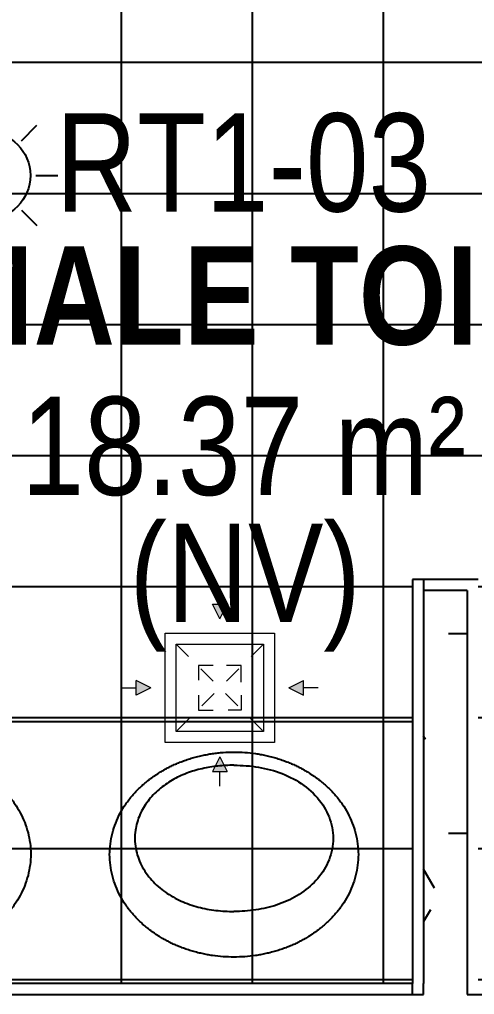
# Model space of a CAD drawing. Header units: millimetres. Extents: x -92759 to 184353, y -15225 to 86714.
# Drawn here: x -38608 to -37566, y 41541 to 43773 of the extents above; entities that cross this region are included whole.
import ezdxf

# ---------------------------------------------------------------- set-up
doc = ezdxf.new("R2010")
doc.units = ezdxf.units.MM
doc.linetypes.add('Aligning Line', pattern=[3.2004, 1.6002, -1.6002])
for name, color, linetype in [('0-1', 9, 'Continuous'), ('A-_DETA----_E-2', 9, 'Continuous'), ('A-_FLORPATT_H-1', 9, 'Continuous'), ('A-_ROOMNAME_A', 8, 'Continuous'), ('A-_WALL----_E', 8, 'Continuous'), ('A-_WALL----_H-1', 9, 'Continuous'), ('A-_WALLPRTN_E', 8, 'Continuous'), ('M-ACMV_FCU', 5, 'Continuous')]:
    doc.layers.add(name, color=color, linetype=linetype)
for name, color, linetype, true_color in [('A-_DETA----_E-6', 7, 'Continuous', 0x969696), ('A-_DETA----_ED-2', 1, 'Continuous', 0xff0000), ('E-_FIREALAM_E-1', 1, 'Continuous', 0xff0000)]:
    doc.layers.add(name, color=color, linetype=linetype, true_color=true_color)
doc.layers.add('M-ACMV_EAG', color=7, linetype='Continuous', lineweight=25, true_color=0x999900)
doc.styles.add('Arial Narrow_2', font='ARIALN.TTF', dxfattribs={"height": 225})
doc.styles.add('Arial Narrow_B_1', font='ARIALNB.TTF', dxfattribs={"height": 300})

# ---------------------------------------------------------------- blocks, each defined once
blk = doc.blocks.new('IDA - Strobe Light - IDA - Strobe Light-8826107-BLK8_RHH_1ST STOREY PLAN')
at = {"layer": 'A-_DETA----_ED-2'}
for p, q in [((0, 312.5), (0, 362.5)), ((-79.5, 279.5), (-114.9, 314.9)), ((79.5, 279.5), (114.9, 314.9)), ((-112.5, 200), (-162.5, 200)), ((112.5, 200), (162.5, 200)), ((-79.5, 120.5), (-114.9, 85.1)), ((79.5, 120.5), (114.9, 85.1)), ((0, 87.5), (0, 37.5))]:
    blk.add_line(p, q, dxfattribs=at)
blk.add_circle((0, 200), 100, dxfattribs=at)
blk = doc.blocks.new('A$Cb2bf8f38')
at = {"layer": 'A-_FLORPATT_H-1'}
h = blk.add_hatch(dxfattribs=at)
h.set_pattern_fill('FP_6', color=256, style=0, pattern_type=2)
h.set_pattern_definition([(0, (4525, 13375), (0, 300), []), (90, (4525, 13375), (-300, 2e-14), [])])
h.paths.add_polyline_path([(2425, 9025), (5225, 9025), (5225, 9950), (5375, 9950), (5375, 9025), (7175, 9025), (7174, 12075), (6975, 12075), (6975, 12725), (7175, 12725), (7175, 13075), (4325, 13075), (4325, 11275), (4175, 11275), (4175, 13075), (3002, 13075), (3002, 12039), (2957, 12039), (2957, 13075), (2425, 13075), (2426, 12725), (2925, 12725), (2925, 12075), (2425, 12075), (2425, 9042.7)])
at = {"layer": 'A-_WALL----_H-1'}
h = blk.add_hatch(dxfattribs=at)
h.set_pattern_fill('FP_1', color=256, style=0, pattern_type=2)
h.set_pattern_definition([(0, (-11870.95, 40538.29), (609.6, 152.4), [50.292, -406.908, 50.292, -406.908, -2438.4]), (0, (-11870.95, 40538.29), (609.6, 152.4), [-914.4, 50.292, -864.108, 50.292, -406.908, -1066.8]), (0, (-11870.95, 40538.29), (609.6, 152.4), [-2286, 50.292, -254.508, 50.292, -711.708]), (120, (-11642.35, 40614.49), (-436.7823, 451.7291), [50.292, -406.908, 50.292, -406.908, -2438.4]), (120, (-11642.35, 40614.49), (-436.7823, 451.7291), [-914.4, 50.292, -864.108, 50.292, -406.908, -1066.8]), (120, (-11642.35, 40614.49), (-436.7823, 451.7291), [-2286, 50.292, -254.508, 50.292, -711.708]), (240, (-11566.15, 40919.29), (-172.8177, -604.1291), [50.292, -406.908, 50.292, -406.908, -2438.4]), (240, (-11566.15, 40919.29), (-172.8177, -604.1291), [-914.4, 50.292, -864.108, 50.292, -406.908, -1066.8]), (240, (-11566.15, 40919.29), (-172.8177, -604.1291), [-2286, 50.292, -254.508, 50.292, -711.708])])
h.paths.add_polyline_path([(5350, 9000), (5350, 9925), (5250, 9925), (5250, 9000)])
at = {"layer": 'A-_DETA----_E-2'}
for p, q in [((2901, 9625), (5225, 9625)), ((2901, 9625), (5225, 9625)), ((2901, 9625), (5225, 9625)), ((5225, 9625), (5225, 9025)), ((5225, 9625), (5225, 9025)), ((5225, 9625), (5225, 9025)), ((5225, 9025), (2901, 9025)), ((5225, 9025), (2901, 9025)), ((5225, 9025), (2901, 9025))]:
    blk.add_line(p, q, dxfattribs=at)
for points, knots in [([(3781.4, 9321.6), (3781.4, 9329.8), (3782.4, 9346.2), (3787.1, 9370.6), (3794.7, 9394), (3805.1, 9416.4), (3818, 9437.5), (3830.5, 9453.8), (3841.5, 9466), (3850.1, 9474.7), (3859.2, 9483), (3867.1, 9489.6), (3873.6, 9494.6), (3878.7, 9498.3), (3882.9, 9501.3), (3886.2, 9503.6), (3888.7, 9505.2), (3891.1, 9506.8), (3894, 9508.6), (3897.4, 9510.7), (3901.2, 9513), (3904.9, 9515.1), (3908.1, 9516.9), (3911.7, 9518.8), (3917, 9521.6), (3924.4, 9525.3), (3932.6, 9529), (3939.4, 9531.8), (3944.7, 9533.9), (3950.1, 9536), (3957.8, 9538.7), (3967.9, 9542), (3980.5, 9545.5), (3992.9, 9548.5), (4005, 9550.9), (4017.1, 9552.9), (4029.2, 9554.4), (4045.5, 9555.9), (4066, 9556.6), (4090.6, 9555.7), (4110.9, 9553.5), (4127.1, 9550.9), (4137.1, 9548.9), (4145.3, 9547), (4153.7, 9545), (4164.1, 9542), (4174.3, 9538.7), (4182, 9536), (4187.4, 9533.9), (4192.6, 9531.8), (4199.5, 9529), (4207.6, 9525.3), (4215, 9521.6), (4220.3, 9518.9), (4224, 9516.9), (4227.2, 9515.1), (4230.8, 9513), (4234.7, 9510.7), (4238.1, 9508.6), (4241, 9506.8), (4243.3, 9505.2), (4245.8, 9503.6), (4249.2, 9501.3), (4253.4, 9498.3), (4258.4, 9494.6), (4264.9, 9489.6), (4272.8, 9483), (4281.9, 9474.7), (4290.6, 9466), (4301.6, 9453.8), (4314.1, 9437.5), (4326.9, 9416.5), (4337.3, 9394), (4345, 9370.6), (4349.6, 9346.3), (4350.7, 9329.8), (4350.7, 9321.6)], [-1, -1, -1, -1, -0.962963, -0.925926, -0.888889, -0.851852, -0.814815, -0.777778, -0.759259, -0.740741, -0.722222, -0.703704, -0.694444, -0.685185, -0.675926, -0.671296, -0.666667, -0.662037, -0.657407, -0.648148, -0.638889, -0.634259, -0.62963, -0.625, -0.62037, -0.611111, -0.601852, -0.597222, -0.592593, -0.587963, -0.583333, -0.574074, -0.564815, -0.555556, -0.546296, -0.537037, -0.527778, -0.518519, -0.5, -0.481481, -0.462963, -0.453704, -0.444444, -0.439815, -0.435185, -0.425926, -0.416667, -0.412037, -0.407407, -0.402778, -0.398148, -0.388889, -0.37963, -0.375, -0.37037, -0.365741, -0.361111, -0.351852, -0.342593, -0.337963, -0.333333, -0.328704, -0.324074, -0.314815, -0.305556, -0.296296, -0.277778, -0.259259, -0.240741, -0.222222, -0.185185, -0.148148, -0.111111, -0.074074, -0.037037, 0, 0, 0, 0]), ([(3781.4, 9321.6), (3781.4, 9329.8), (3782.4, 9346.2), (3787.1, 9370.6), (3794.7, 9394), (3805.1, 9416.4), (3818, 9437.5), (3830.5, 9453.8), (3841.5, 9466), (3850.1, 9474.7), (3859.2, 9483), (3867.1, 9489.6), (3873.6, 9494.6), (3878.7, 9498.3), (3882.9, 9501.3), (3886.2, 9503.6), (3888.7, 9505.2), (3891.1, 9506.8), (3894, 9508.6), (3897.4, 9510.7), (3901.2, 9513), (3904.9, 9515.1), (3908.1, 9516.9), (3911.7, 9518.8), (3917, 9521.6), (3924.4, 9525.3), (3932.6, 9529), (3939.4, 9531.8), (3944.7, 9533.9), (3950.1, 9536), (3957.8, 9538.7), (3967.9, 9542), (3980.5, 9545.5), (3992.9, 9548.5), (4005, 9550.9), (4017.1, 9552.9), (4029.2, 9554.4), (4045.5, 9555.9), (4066, 9556.6), (4090.6, 9555.7), (4110.9, 9553.5), (4127.1, 9550.9), (4137.1, 9548.9), (4145.3, 9547), (4153.7, 9545), (4164.1, 9542), (4174.3, 9538.7), (4182, 9536), (4187.4, 9533.9), (4192.6, 9531.8), (4199.5, 9529), (4207.6, 9525.3), (4215, 9521.6), (4220.3, 9518.9), (4224, 9516.9), (4227.2, 9515.1), (4230.8, 9513), (4234.7, 9510.7), (4238.1, 9508.6), (4241, 9506.8), (4243.3, 9505.2), (4245.8, 9503.6), (4249.2, 9501.3), (4253.4, 9498.3), (4258.4, 9494.6), (4264.9, 9489.6), (4272.8, 9483), (4281.9, 9474.7), (4290.6, 9466), (4301.6, 9453.8), (4314.1, 9437.5), (4326.9, 9416.5), (4337.3, 9394), (4345, 9370.6), (4349.6, 9346.3), (4350.7, 9329.8), (4350.7, 9321.6)], [-1, -1, -1, -1, -0.962963, -0.925926, -0.888889, -0.851852, -0.814815, -0.777778, -0.759259, -0.740741, -0.722222, -0.703704, -0.694444, -0.685185, -0.675926, -0.671296, -0.666667, -0.662037, -0.657407, -0.648148, -0.638889, -0.634259, -0.62963, -0.625, -0.62037, -0.611111, -0.601852, -0.597222, -0.592593, -0.587963, -0.583333, -0.574074, -0.564815, -0.555556, -0.546296, -0.537037, -0.527778, -0.518519, -0.5, -0.481481, -0.462963, -0.453704, -0.444444, -0.439815, -0.435185, -0.425926, -0.416667, -0.412037, -0.407407, -0.402778, -0.398148, -0.388889, -0.37963, -0.375, -0.37037, -0.365741, -0.361111, -0.351852, -0.342593, -0.337963, -0.333333, -0.328704, -0.324074, -0.314815, -0.305556, -0.296296, -0.277778, -0.259259, -0.240741, -0.222222, -0.185185, -0.148148, -0.111111, -0.074074, -0.037037, 0, 0, 0, 0]), ([(3781.4, 9321.6), (3781.4, 9329.8), (3782.4, 9346.2), (3787.1, 9370.6), (3794.7, 9394), (3805.1, 9416.4), (3818, 9437.5), (3830.5, 9453.8), (3841.5, 9466), (3850.1, 9474.7), (3859.2, 9483), (3867.1, 9489.6), (3873.6, 9494.6), (3878.7, 9498.3), (3882.9, 9501.3), (3886.2, 9503.6), (3888.7, 9505.2), (3891.1, 9506.8), (3894, 9508.6), (3897.4, 9510.7), (3901.2, 9513), (3904.9, 9515.1), (3908.1, 9516.9), (3911.7, 9518.8), (3917, 9521.6), (3924.4, 9525.3), (3932.6, 9529), (3939.4, 9531.8), (3944.7, 9533.9), (3950.1, 9536), (3957.8, 9538.7), (3967.9, 9542), (3980.5, 9545.5), (3992.9, 9548.5), (4005, 9550.9), (4017.1, 9552.9), (4029.2, 9554.4), (4045.5, 9555.9), (4066, 9556.6), (4090.6, 9555.7), (4110.9, 9553.5), (4127.1, 9550.9), (4137.1, 9548.9), (4145.3, 9547), (4153.7, 9545), (4164.1, 9542), (4174.3, 9538.7), (4182, 9536), (4187.4, 9533.9), (4192.6, 9531.8), (4199.5, 9529), (4207.6, 9525.3), (4215, 9521.6), (4220.3, 9518.9), (4224, 9516.9), (4227.2, 9515.1), (4230.8, 9513), (4234.7, 9510.7), (4238.1, 9508.6), (4241, 9506.8), (4243.3, 9505.2), (4245.8, 9503.6), (4249.2, 9501.3), (4253.4, 9498.3), (4258.4, 9494.6), (4264.9, 9489.6), (4272.8, 9483), (4281.9, 9474.7), (4290.6, 9466), (4301.6, 9453.8), (4314.1, 9437.5), (4326.9, 9416.5), (4337.3, 9394), (4345, 9370.6), (4349.6, 9346.3), (4350.7, 9329.8), (4350.7, 9321.6)], [-1, -1, -1, -1, -0.962963, -0.925926, -0.888889, -0.851852, -0.814815, -0.777778, -0.759259, -0.740741, -0.722222, -0.703704, -0.694444, -0.685185, -0.675926, -0.671296, -0.666667, -0.662037, -0.657407, -0.648148, -0.638889, -0.634259, -0.62963, -0.625, -0.62037, -0.611111, -0.601852, -0.597222, -0.592593, -0.587963, -0.583333, -0.574074, -0.564815, -0.555556, -0.546296, -0.537037, -0.527778, -0.518519, -0.5, -0.481481, -0.462963, -0.453704, -0.444444, -0.439815, -0.435185, -0.425926, -0.416667, -0.412037, -0.407407, -0.402778, -0.398148, -0.388889, -0.37963, -0.375, -0.37037, -0.365741, -0.361111, -0.351852, -0.342593, -0.337963, -0.333333, -0.328704, -0.324074, -0.314815, -0.305556, -0.296296, -0.277778, -0.259259, -0.240741, -0.222222, -0.185185, -0.148148, -0.111111, -0.074074, -0.037037, 0, 0, 0, 0]), ([(4531.4, 9320.4), (4531.4, 9328.6), (4532.4, 9345), (4537.1, 9369.3), (4544.7, 9392.8), (4555.1, 9415.2), (4568, 9436.3), (4580.5, 9452.5), (4591.5, 9464.7), (4600.1, 9473.5), (4609.2, 9481.8), (4617.1, 9488.3), (4623.6, 9493.4), (4628.7, 9497.1), (4632.9, 9500), (4636.2, 9502.3), (4638.7, 9504), (4641.1, 9505.5), (4644, 9507.3), (4647.4, 9509.5), (4651.2, 9511.7), (4654.9, 9513.8), (4658.1, 9515.6), (4661.7, 9517.6), (4667, 9520.4), (4674.4, 9524), (4682.6, 9527.7), (4689.4, 9530.6), (4694.7, 9532.7), (4700.1, 9534.7), (4707.8, 9537.5), (4717.9, 9540.8), (4730.5, 9544.3), (4742.9, 9547.3), (4755, 9549.7), (4767.1, 9551.6), (4779.2, 9553.2), (4795.5, 9554.6), (4816, 9555.3), (4840.6, 9554.5), (4860.9, 9552.3), (4877.1, 9549.7), (4887.1, 9547.7), (4895.3, 9545.8), (4903.7, 9543.7), (4914.1, 9540.8), (4924.3, 9537.5), (4932, 9534.7), (4937.4, 9532.7), (4942.6, 9530.6), (4949.5, 9527.7), (4957.6, 9524), (4965, 9520.4), (4970.3, 9517.6), (4974, 9515.6), (4977.2, 9513.8), (4980.8, 9511.7), (4984.7, 9509.5), (4988.1, 9507.3), (4991, 9505.5), (4993.3, 9504), (4995.8, 9502.3), (4999.2, 9500), (5003.4, 9497.1), (5008.4, 9493.4), (5014.9, 9488.3), (5022.8, 9481.8), (5031.9, 9473.5), (5040.6, 9464.8), (5051.6, 9452.5), (5064.1, 9436.3), (5076.9, 9415.2), (5087.3, 9392.8), (5095, 9369.3), (5099.6, 9345), (5100.7, 9328.6), (5100.7, 9320.4)], [-1, -1, -1, -1, -0.962963, -0.925926, -0.888889, -0.851852, -0.814815, -0.777778, -0.759259, -0.740741, -0.722222, -0.703704, -0.694444, -0.685185, -0.675926, -0.671296, -0.666667, -0.662037, -0.657407, -0.648148, -0.638889, -0.634259, -0.62963, -0.625, -0.62037, -0.611111, -0.601852, -0.597222, -0.592593, -0.587963, -0.583333, -0.574074, -0.564815, -0.555556, -0.546296, -0.537037, -0.527778, -0.518519, -0.5, -0.481481, -0.462963, -0.453704, -0.444444, -0.439815, -0.435185, -0.425926, -0.416667, -0.412037, -0.407407, -0.402778, -0.398148, -0.388889, -0.37963, -0.375, -0.37037, -0.365741, -0.361111, -0.351852, -0.342593, -0.337963, -0.333333, -0.328704, -0.324074, -0.314815, -0.305556, -0.296296, -0.277778, -0.259259, -0.240741, -0.222222, -0.185185, -0.148148, -0.111111, -0.074074, -0.037037, 0, 0, 0, 0]), ([(4531.4, 9320.4), (4531.4, 9328.6), (4532.4, 9345), (4537.1, 9369.3), (4544.7, 9392.8), (4555.1, 9415.2), (4568, 9436.3), (4580.5, 9452.5), (4591.5, 9464.7), (4600.1, 9473.5), (4609.2, 9481.8), (4617.1, 9488.3), (4623.6, 9493.4), (4628.7, 9497.1), (4632.9, 9500), (4636.2, 9502.3), (4638.7, 9504), (4641.1, 9505.5), (4644, 9507.3), (4647.4, 9509.5), (4651.2, 9511.7), (4654.9, 9513.8), (4658.1, 9515.6), (4661.7, 9517.6), (4667, 9520.4), (4674.4, 9524), (4682.6, 9527.7), (4689.4, 9530.6), (4694.7, 9532.7), (4700.1, 9534.7), (4707.8, 9537.5), (4717.9, 9540.8), (4730.5, 9544.3), (4742.9, 9547.3), (4755, 9549.7), (4767.1, 9551.6), (4779.2, 9553.2), (4795.5, 9554.6), (4816, 9555.3), (4840.6, 9554.5), (4860.9, 9552.3), (4877.1, 9549.7), (4887.1, 9547.7), (4895.3, 9545.8), (4903.7, 9543.7), (4914.1, 9540.8), (4924.3, 9537.5), (4932, 9534.7), (4937.4, 9532.7), (4942.6, 9530.6), (4949.5, 9527.7), (4957.6, 9524), (4965, 9520.4), (4970.3, 9517.6), (4974, 9515.6), (4977.2, 9513.8), (4980.8, 9511.7), (4984.7, 9509.5), (4988.1, 9507.3), (4991, 9505.5), (4993.3, 9504), (4995.8, 9502.3), (4999.2, 9500), (5003.4, 9497.1), (5008.4, 9493.4), (5014.9, 9488.3), (5022.8, 9481.8), (5031.9, 9473.5), (5040.6, 9464.8), (5051.6, 9452.5), (5064.1, 9436.3), (5076.9, 9415.2), (5087.3, 9392.8), (5095, 9369.3), (5099.6, 9345), (5100.7, 9328.6), (5100.7, 9320.4)], [-1, -1, -1, -1, -0.962963, -0.925926, -0.888889, -0.851852, -0.814815, -0.777778, -0.759259, -0.740741, -0.722222, -0.703704, -0.694444, -0.685185, -0.675926, -0.671296, -0.666667, -0.662037, -0.657407, -0.648148, -0.638889, -0.634259, -0.62963, -0.625, -0.62037, -0.611111, -0.601852, -0.597222, -0.592593, -0.587963, -0.583333, -0.574074, -0.564815, -0.555556, -0.546296, -0.537037, -0.527778, -0.518519, -0.5, -0.481481, -0.462963, -0.453704, -0.444444, -0.439815, -0.435185, -0.425926, -0.416667, -0.412037, -0.407407, -0.402778, -0.398148, -0.388889, -0.37963, -0.375, -0.37037, -0.365741, -0.361111, -0.351852, -0.342593, -0.337963, -0.333333, -0.328704, -0.324074, -0.314815, -0.305556, -0.296296, -0.277778, -0.259259, -0.240741, -0.222222, -0.185185, -0.148148, -0.111111, -0.074074, -0.037037, 0, 0, 0, 0]), ([(4531.4, 9320.4), (4531.4, 9328.6), (4532.4, 9345), (4537.1, 9369.3), (4544.7, 9392.8), (4555.1, 9415.2), (4568, 9436.3), (4580.5, 9452.5), (4591.5, 9464.7), (4600.1, 9473.5), (4609.2, 9481.8), (4617.1, 9488.3), (4623.6, 9493.4), (4628.7, 9497.1), (4632.9, 9500), (4636.2, 9502.3), (4638.7, 9504), (4641.1, 9505.5), (4644, 9507.3), (4647.4, 9509.5), (4651.2, 9511.7), (4654.9, 9513.8), (4658.1, 9515.6), (4661.7, 9517.6), (4667, 9520.4), (4674.4, 9524), (4682.6, 9527.7), (4689.4, 9530.6), (4694.7, 9532.7), (4700.1, 9534.7), (4707.8, 9537.5), (4717.9, 9540.8), (4730.5, 9544.3), (4742.9, 9547.3), (4755, 9549.7), (4767.1, 9551.6), (4779.2, 9553.2), (4795.5, 9554.6), (4816, 9555.3), (4840.6, 9554.5), (4860.9, 9552.3), (4877.1, 9549.7), (4887.1, 9547.7), (4895.3, 9545.8), (4903.7, 9543.7), (4914.1, 9540.8), (4924.3, 9537.5), (4932, 9534.7), (4937.4, 9532.7), (4942.6, 9530.6), (4949.5, 9527.7), (4957.6, 9524), (4965, 9520.4), (4970.3, 9517.6), (4974, 9515.6), (4977.2, 9513.8), (4980.8, 9511.7), (4984.7, 9509.5), (4988.1, 9507.3), (4991, 9505.5), (4993.3, 9504), (4995.8, 9502.3), (4999.2, 9500), (5003.4, 9497.1), (5008.4, 9493.4), (5014.9, 9488.3), (5022.8, 9481.8), (5031.9, 9473.5), (5040.6, 9464.8), (5051.6, 9452.5), (5064.1, 9436.3), (5076.9, 9415.2), (5087.3, 9392.8), (5095, 9369.3), (5099.6, 9345), (5100.7, 9328.6), (5100.7, 9320.4)], [-1, -1, -1, -1, -0.962963, -0.925926, -0.888889, -0.851852, -0.814815, -0.777778, -0.759259, -0.740741, -0.722222, -0.703704, -0.694444, -0.685185, -0.675926, -0.671296, -0.666667, -0.662037, -0.657407, -0.648148, -0.638889, -0.634259, -0.62963, -0.625, -0.62037, -0.611111, -0.601852, -0.597222, -0.592593, -0.587963, -0.583333, -0.574074, -0.564815, -0.555556, -0.546296, -0.537037, -0.527778, -0.518519, -0.5, -0.481481, -0.462963, -0.453704, -0.444444, -0.439815, -0.435185, -0.425926, -0.416667, -0.412037, -0.407407, -0.402778, -0.398148, -0.388889, -0.37963, -0.375, -0.37037, -0.365741, -0.361111, -0.351852, -0.342593, -0.337963, -0.333333, -0.328704, -0.324074, -0.314815, -0.305556, -0.296296, -0.277778, -0.259259, -0.240741, -0.222222, -0.185185, -0.148148, -0.111111, -0.074074, -0.037037, 0, 0, 0, 0]), ([(4816, 9524.9), (4803.8, 9524.9), (4779.2, 9523.7), (4742.8, 9517.8), (4707.4, 9507.2), (4674, 9491.6), (4643.7, 9470.4), (4618.1, 9443.6), (4599, 9411.8), (4590.1, 9381.3), (4588.4, 9355.2), (4591.2, 9327.7), (4602.7, 9294.7), (4626.7, 9260.6), (4658.2, 9233.2), (4694.5, 9212.9), (4733.8, 9199.3), (4774.6, 9191.7), (4802.2, 9190.1), (4816, 9190.1)], [0, 0, 0, 0, 0.058824, 0.117647, 0.176471, 0.235294, 0.294118, 0.352941, 0.411765, 0.470588, 0.503676, 0.536765, 0.602941, 0.669118, 0.735294, 0.801471, 0.867647, 0.933824, 1, 1, 1, 1]), ([(4816, 9524.9), (4803.8, 9524.9), (4779.2, 9523.7), (4742.8, 9517.8), (4707.4, 9507.2), (4674, 9491.6), (4643.7, 9470.4), (4618.1, 9443.6), (4599, 9411.8), (4590.1, 9381.3), (4588.4, 9355.2), (4591.2, 9327.7), (4602.7, 9294.7), (4626.7, 9260.6), (4658.2, 9233.2), (4694.5, 9212.9), (4733.8, 9199.3), (4774.6, 9191.7), (4802.2, 9190.1), (4816, 9190.1)], [0, 0, 0, 0, 0.058824, 0.117647, 0.176471, 0.235294, 0.294118, 0.352941, 0.411765, 0.470588, 0.503676, 0.536765, 0.602941, 0.669118, 0.735294, 0.801471, 0.867647, 0.933824, 1, 1, 1, 1]), ([(4816, 9524.9), (4803.8, 9524.9), (4779.2, 9523.7), (4742.8, 9517.8), (4707.4, 9507.2), (4674, 9491.6), (4643.7, 9470.4), (4618.1, 9443.6), (4599, 9411.8), (4590.1, 9381.3), (4588.4, 9355.2), (4591.2, 9327.7), (4602.7, 9294.7), (4626.7, 9260.6), (4658.2, 9233.2), (4694.5, 9212.9), (4733.8, 9199.3), (4774.6, 9191.7), (4802.2, 9190.1), (4816, 9190.1)], [0, 0, 0, 0, 0.058824, 0.117647, 0.176471, 0.235294, 0.294118, 0.352941, 0.411765, 0.470588, 0.503676, 0.536765, 0.602941, 0.669118, 0.735294, 0.801471, 0.867647, 0.933824, 1, 1, 1, 1]), ([(4816, 9524.9), (4834.8, 9524.9), (4872.4, 9522.1), (4927.1, 9507.6), (4977.3, 9481), (5016.7, 9442.7), (5036.8, 9403), (5043.3, 9370.1), (5043.3, 9344.9), (5038.4, 9320.3), (5026, 9289.1), (5001.1, 9255), (4961.1, 9224.2), (4915.1, 9203.8), (4866.1, 9192.4), (4832.7, 9190.1), (4816, 9190.1)], [-1, -1, -1, -1, -0.91, -0.82, -0.73, -0.64, -0.56, -0.52, -0.48, -0.44, -0.4, -0.32, -0.24, -0.16, -0.08, 0, 0, 0, 0]), ([(4816, 9524.9), (4834.8, 9524.9), (4872.4, 9522.1), (4927.1, 9507.6), (4977.3, 9481), (5016.7, 9442.7), (5036.8, 9403), (5043.3, 9370.1), (5043.3, 9344.9), (5038.4, 9320.3), (5026, 9289.1), (5001.1, 9255), (4961.1, 9224.2), (4915.1, 9203.8), (4866.1, 9192.4), (4832.7, 9190.1), (4816, 9190.1)], [-1, -1, -1, -1, -0.91, -0.82, -0.73, -0.64, -0.56, -0.52, -0.48, -0.44, -0.4, -0.32, -0.24, -0.16, -0.08, 0, 0, 0, 0]), ([(4816, 9524.9), (4834.8, 9524.9), (4872.4, 9522.1), (4927.1, 9507.6), (4977.3, 9481), (5016.7, 9442.7), (5036.8, 9403), (5043.3, 9370.1), (5043.3, 9344.9), (5038.4, 9320.3), (5026, 9289.1), (5001.1, 9255), (4961.1, 9224.2), (4915.1, 9203.8), (4866.1, 9192.4), (4832.7, 9190.1), (4816, 9190.1)], [-1, -1, -1, -1, -0.91, -0.82, -0.73, -0.64, -0.56, -0.52, -0.48, -0.44, -0.4, -0.32, -0.24, -0.16, -0.08, 0, 0, 0, 0]), ([(4350.7, 9321.6), (4350.7, 9305.2), (4347.5, 9280.5), (4337.3, 9249.2), (4327, 9226.8), (4314.1, 9205.8), (4301.6, 9189.5), (4290.6, 9177.3), (4281.9, 9168.5), (4272.8, 9160.2), (4264.9, 9153.7), (4258.4, 9148.6), (4253.4, 9144.9), (4249.2, 9142), (4245.8, 9139.7), (4243.3, 9138), (4241, 9136.5), (4238.1, 9134.7), (4234.7, 9132.6), (4230.9, 9130.3), (4227.2, 9128.2), (4224, 9126.4), (4220.3, 9124.4), (4215, 9121.6), (4207.6, 9118), (4199.5, 9114.3), (4192.6, 9111.4), (4187.4, 9109.3), (4182, 9107.3), (4174.3, 9104.6), (4164.2, 9101.3), (4151.5, 9097.7), (4139.1, 9094.8), (4127.1, 9092.4), (4110.9, 9089.7), (4090.6, 9087.6), (4066, 9086.7), (4041.4, 9087.6), (4021.2, 9089.7), (4005, 9092.3), (3992.9, 9094.8), (3980.5, 9097.7), (3967.9, 9101.3), (3957.8, 9104.6), (3950.1, 9107.3), (3944.7, 9109.3), (3939.4, 9111.4), (3932.6, 9114.3), (3924.4, 9118), (3917, 9121.6), (3911.7, 9124.4), (3908.1, 9126.4), (3904.9, 9128.2), (3901.2, 9130.3), (3897.4, 9132.6), (3894, 9134.7), (3891.1, 9136.5), (3888.7, 9138), (3886.2, 9139.7), (3882.9, 9142), (3878.7, 9144.9), (3873.6, 9148.6), (3867.1, 9153.7), (3859.2, 9160.2), (3850.1, 9168.5), (3841.5, 9177.3), (3830.5, 9189.5), (3818, 9205.8), (3805.1, 9226.8), (3794.7, 9249.2), (3787.1, 9272.7), (3782.4, 9297), (3781.4, 9313.4), (3781.4, 9321.6)], [-1, -1, -1, -1, -0.925926, -0.888889, -0.851852, -0.814815, -0.777778, -0.759259, -0.740741, -0.722222, -0.703704, -0.694444, -0.685185, -0.675926, -0.671296, -0.666667, -0.662037, -0.657407, -0.648148, -0.638889, -0.634259, -0.62963, -0.625, -0.62037, -0.611111, -0.601852, -0.597222, -0.592593, -0.587963, -0.583333, -0.574074, -0.564815, -0.555556, -0.546296, -0.537037, -0.518519, -0.5, -0.481481, -0.462963, -0.453704, -0.444444, -0.435185, -0.425926, -0.416667, -0.412037, -0.407407, -0.402778, -0.398148, -0.388889, -0.37963, -0.375, -0.37037, -0.365741, -0.361111, -0.351852, -0.342593, -0.337963, -0.333333, -0.328704, -0.324074, -0.314815, -0.305556, -0.296296, -0.277778, -0.259259, -0.240741, -0.222222, -0.185185, -0.148148, -0.111111, -0.074074, -0.037037, 0, 0, 0, 0]), ([(4350.7, 9321.6), (4350.7, 9305.2), (4347.5, 9280.5), (4337.3, 9249.2), (4327, 9226.8), (4314.1, 9205.8), (4301.6, 9189.5), (4290.6, 9177.3), (4281.9, 9168.5), (4272.8, 9160.2), (4264.9, 9153.7), (4258.4, 9148.6), (4253.4, 9144.9), (4249.2, 9142), (4245.8, 9139.7), (4243.3, 9138), (4241, 9136.5), (4238.1, 9134.7), (4234.7, 9132.6), (4230.9, 9130.3), (4227.2, 9128.2), (4224, 9126.4), (4220.3, 9124.4), (4215, 9121.6), (4207.6, 9118), (4199.5, 9114.3), (4192.6, 9111.4), (4187.4, 9109.3), (4182, 9107.3), (4174.3, 9104.6), (4164.2, 9101.3), (4151.5, 9097.7), (4139.1, 9094.8), (4127.1, 9092.4), (4110.9, 9089.7), (4090.6, 9087.6), (4066, 9086.7), (4041.4, 9087.6), (4021.2, 9089.7), (4005, 9092.3), (3992.9, 9094.8), (3980.5, 9097.7), (3967.9, 9101.3), (3957.8, 9104.6), (3950.1, 9107.3), (3944.7, 9109.3), (3939.4, 9111.4), (3932.6, 9114.3), (3924.4, 9118), (3917, 9121.6), (3911.7, 9124.4), (3908.1, 9126.4), (3904.9, 9128.2), (3901.2, 9130.3), (3897.4, 9132.6), (3894, 9134.7), (3891.1, 9136.5), (3888.7, 9138), (3886.2, 9139.7), (3882.9, 9142), (3878.7, 9144.9), (3873.6, 9148.6), (3867.1, 9153.7), (3859.2, 9160.2), (3850.1, 9168.5), (3841.5, 9177.3), (3830.5, 9189.5), (3818, 9205.8), (3805.1, 9226.8), (3794.7, 9249.2), (3787.1, 9272.7), (3782.4, 9297), (3781.4, 9313.4), (3781.4, 9321.6)], [-1, -1, -1, -1, -0.925926, -0.888889, -0.851852, -0.814815, -0.777778, -0.759259, -0.740741, -0.722222, -0.703704, -0.694444, -0.685185, -0.675926, -0.671296, -0.666667, -0.662037, -0.657407, -0.648148, -0.638889, -0.634259, -0.62963, -0.625, -0.62037, -0.611111, -0.601852, -0.597222, -0.592593, -0.587963, -0.583333, -0.574074, -0.564815, -0.555556, -0.546296, -0.537037, -0.518519, -0.5, -0.481481, -0.462963, -0.453704, -0.444444, -0.435185, -0.425926, -0.416667, -0.412037, -0.407407, -0.402778, -0.398148, -0.388889, -0.37963, -0.375, -0.37037, -0.365741, -0.361111, -0.351852, -0.342593, -0.337963, -0.333333, -0.328704, -0.324074, -0.314815, -0.305556, -0.296296, -0.277778, -0.259259, -0.240741, -0.222222, -0.185185, -0.148148, -0.111111, -0.074074, -0.037037, 0, 0, 0, 0]), ([(4350.7, 9321.6), (4350.7, 9305.2), (4347.5, 9280.5), (4337.3, 9249.2), (4327, 9226.8), (4314.1, 9205.8), (4301.6, 9189.5), (4290.6, 9177.3), (4281.9, 9168.5), (4272.8, 9160.2), (4264.9, 9153.7), (4258.4, 9148.6), (4253.4, 9144.9), (4249.2, 9142), (4245.8, 9139.7), (4243.3, 9138), (4241, 9136.5), (4238.1, 9134.7), (4234.7, 9132.6), (4230.9, 9130.3), (4227.2, 9128.2), (4224, 9126.4), (4220.3, 9124.4), (4215, 9121.6), (4207.6, 9118), (4199.5, 9114.3), (4192.6, 9111.4), (4187.4, 9109.3), (4182, 9107.3), (4174.3, 9104.6), (4164.2, 9101.3), (4151.5, 9097.7), (4139.1, 9094.8), (4127.1, 9092.4), (4110.9, 9089.7), (4090.6, 9087.6), (4066, 9086.7), (4041.4, 9087.6), (4021.2, 9089.7), (4005, 9092.3), (3992.9, 9094.8), (3980.5, 9097.7), (3967.9, 9101.3), (3957.8, 9104.6), (3950.1, 9107.3), (3944.7, 9109.3), (3939.4, 9111.4), (3932.6, 9114.3), (3924.4, 9118), (3917, 9121.6), (3911.7, 9124.4), (3908.1, 9126.4), (3904.9, 9128.2), (3901.2, 9130.3), (3897.4, 9132.6), (3894, 9134.7), (3891.1, 9136.5), (3888.7, 9138), (3886.2, 9139.7), (3882.9, 9142), (3878.7, 9144.9), (3873.6, 9148.6), (3867.1, 9153.7), (3859.2, 9160.2), (3850.1, 9168.5), (3841.5, 9177.3), (3830.5, 9189.5), (3818, 9205.8), (3805.1, 9226.8), (3794.7, 9249.2), (3787.1, 9272.7), (3782.4, 9297), (3781.4, 9313.4), (3781.4, 9321.6)], [-1, -1, -1, -1, -0.925926, -0.888889, -0.851852, -0.814815, -0.777778, -0.759259, -0.740741, -0.722222, -0.703704, -0.694444, -0.685185, -0.675926, -0.671296, -0.666667, -0.662037, -0.657407, -0.648148, -0.638889, -0.634259, -0.62963, -0.625, -0.62037, -0.611111, -0.601852, -0.597222, -0.592593, -0.587963, -0.583333, -0.574074, -0.564815, -0.555556, -0.546296, -0.537037, -0.518519, -0.5, -0.481481, -0.462963, -0.453704, -0.444444, -0.435185, -0.425926, -0.416667, -0.412037, -0.407407, -0.402778, -0.398148, -0.388889, -0.37963, -0.375, -0.37037, -0.365741, -0.361111, -0.351852, -0.342593, -0.337963, -0.333333, -0.328704, -0.324074, -0.314815, -0.305556, -0.296296, -0.277778, -0.259259, -0.240741, -0.222222, -0.185185, -0.148148, -0.111111, -0.074074, -0.037037, 0, 0, 0, 0]), ([(5100.7, 9320.4), (5100.7, 9304), (5097.5, 9279.3), (5087.3, 9248), (5077, 9225.6), (5064.1, 9204.5), (5051.6, 9188.2), (5040.6, 9176), (5031.9, 9167.3), (5022.8, 9159), (5014.9, 9152.5), (5008.4, 9147.4), (5003.4, 9143.7), (4999.2, 9140.7), (4995.8, 9138.5), (4993.3, 9136.8), (4991, 9135.3), (4988.1, 9133.4), (4984.7, 9131.3), (4980.9, 9129), (4977.2, 9126.9), (4974, 9125.1), (4970.3, 9123.2), (4965, 9120.4), (4957.6, 9116.7), (4949.5, 9113.1), (4942.6, 9110.2), (4937.4, 9108.1), (4932, 9106), (4924.3, 9103.3), (4914.2, 9100), (4901.5, 9096.5), (4889.1, 9093.5), (4877.1, 9091.1), (4860.9, 9088.5), (4840.6, 9086.3), (4816, 9085.4), (4791.4, 9086.3), (4771.2, 9088.5), (4755, 9091.1), (4742.9, 9093.5), (4730.5, 9096.5), (4717.9, 9100), (4707.8, 9103.3), (4700.1, 9106), (4694.7, 9108.1), (4689.4, 9110.2), (4682.6, 9113.1), (4674.4, 9116.7), (4667, 9120.4), (4661.7, 9123.2), (4658.1, 9125.1), (4654.9, 9126.9), (4651.2, 9129), (4647.4, 9131.3), (4644, 9133.4), (4641.1, 9135.3), (4638.7, 9136.8), (4636.2, 9138.5), (4632.9, 9140.7), (4628.7, 9143.7), (4623.6, 9147.4), (4617.1, 9152.4), (4609.2, 9159), (4600.1, 9167.3), (4591.5, 9176), (4580.5, 9188.2), (4568, 9204.5), (4555.1, 9225.6), (4544.7, 9248), (4537.1, 9271.4), (4532.4, 9295.8), (4531.4, 9312.2), (4531.4, 9320.4)], [-1, -1, -1, -1, -0.925926, -0.888889, -0.851852, -0.814815, -0.777778, -0.759259, -0.740741, -0.722222, -0.703704, -0.694444, -0.685185, -0.675926, -0.671296, -0.666667, -0.662037, -0.657407, -0.648148, -0.638889, -0.634259, -0.62963, -0.625, -0.62037, -0.611111, -0.601852, -0.597222, -0.592593, -0.587963, -0.583333, -0.574074, -0.564815, -0.555556, -0.546296, -0.537037, -0.518519, -0.5, -0.481481, -0.462963, -0.453704, -0.444444, -0.435185, -0.425926, -0.416667, -0.412037, -0.407407, -0.402778, -0.398148, -0.388889, -0.37963, -0.375, -0.37037, -0.365741, -0.361111, -0.351852, -0.342593, -0.337963, -0.333333, -0.328704, -0.324074, -0.314815, -0.305556, -0.296296, -0.277778, -0.259259, -0.240741, -0.222222, -0.185185, -0.148148, -0.111111, -0.074074, -0.037037, 0, 0, 0, 0]), ([(5100.7, 9320.4), (5100.7, 9304), (5097.5, 9279.3), (5087.3, 9248), (5077, 9225.6), (5064.1, 9204.5), (5051.6, 9188.2), (5040.6, 9176), (5031.9, 9167.3), (5022.8, 9159), (5014.9, 9152.5), (5008.4, 9147.4), (5003.4, 9143.7), (4999.2, 9140.7), (4995.8, 9138.5), (4993.3, 9136.8), (4991, 9135.3), (4988.1, 9133.4), (4984.7, 9131.3), (4980.9, 9129), (4977.2, 9126.9), (4974, 9125.1), (4970.3, 9123.2), (4965, 9120.4), (4957.6, 9116.7), (4949.5, 9113.1), (4942.6, 9110.2), (4937.4, 9108.1), (4932, 9106), (4924.3, 9103.3), (4914.2, 9100), (4901.5, 9096.5), (4889.1, 9093.5), (4877.1, 9091.1), (4860.9, 9088.5), (4840.6, 9086.3), (4816, 9085.4), (4791.4, 9086.3), (4771.2, 9088.5), (4755, 9091.1), (4742.9, 9093.5), (4730.5, 9096.5), (4717.9, 9100), (4707.8, 9103.3), (4700.1, 9106), (4694.7, 9108.1), (4689.4, 9110.2), (4682.6, 9113.1), (4674.4, 9116.7), (4667, 9120.4), (4661.7, 9123.2), (4658.1, 9125.1), (4654.9, 9126.9), (4651.2, 9129), (4647.4, 9131.3), (4644, 9133.4), (4641.1, 9135.3), (4638.7, 9136.8), (4636.2, 9138.5), (4632.9, 9140.7), (4628.7, 9143.7), (4623.6, 9147.4), (4617.1, 9152.4), (4609.2, 9159), (4600.1, 9167.3), (4591.5, 9176), (4580.5, 9188.2), (4568, 9204.5), (4555.1, 9225.6), (4544.7, 9248), (4537.1, 9271.4), (4532.4, 9295.8), (4531.4, 9312.2), (4531.4, 9320.4)], [-1, -1, -1, -1, -0.925926, -0.888889, -0.851852, -0.814815, -0.777778, -0.759259, -0.740741, -0.722222, -0.703704, -0.694444, -0.685185, -0.675926, -0.671296, -0.666667, -0.662037, -0.657407, -0.648148, -0.638889, -0.634259, -0.62963, -0.625, -0.62037, -0.611111, -0.601852, -0.597222, -0.592593, -0.587963, -0.583333, -0.574074, -0.564815, -0.555556, -0.546296, -0.537037, -0.518519, -0.5, -0.481481, -0.462963, -0.453704, -0.444444, -0.435185, -0.425926, -0.416667, -0.412037, -0.407407, -0.402778, -0.398148, -0.388889, -0.37963, -0.375, -0.37037, -0.365741, -0.361111, -0.351852, -0.342593, -0.337963, -0.333333, -0.328704, -0.324074, -0.314815, -0.305556, -0.296296, -0.277778, -0.259259, -0.240741, -0.222222, -0.185185, -0.148148, -0.111111, -0.074074, -0.037037, 0, 0, 0, 0]), ([(5100.7, 9320.4), (5100.7, 9304), (5097.5, 9279.3), (5087.3, 9248), (5077, 9225.6), (5064.1, 9204.5), (5051.6, 9188.2), (5040.6, 9176), (5031.9, 9167.3), (5022.8, 9159), (5014.9, 9152.5), (5008.4, 9147.4), (5003.4, 9143.7), (4999.2, 9140.7), (4995.8, 9138.5), (4993.3, 9136.8), (4991, 9135.3), (4988.1, 9133.4), (4984.7, 9131.3), (4980.9, 9129), (4977.2, 9126.9), (4974, 9125.1), (4970.3, 9123.2), (4965, 9120.4), (4957.6, 9116.7), (4949.5, 9113.1), (4942.6, 9110.2), (4937.4, 9108.1), (4932, 9106), (4924.3, 9103.3), (4914.2, 9100), (4901.5, 9096.5), (4889.1, 9093.5), (4877.1, 9091.1), (4860.9, 9088.5), (4840.6, 9086.3), (4816, 9085.4), (4791.4, 9086.3), (4771.2, 9088.5), (4755, 9091.1), (4742.9, 9093.5), (4730.5, 9096.5), (4717.9, 9100), (4707.8, 9103.3), (4700.1, 9106), (4694.7, 9108.1), (4689.4, 9110.2), (4682.6, 9113.1), (4674.4, 9116.7), (4667, 9120.4), (4661.7, 9123.2), (4658.1, 9125.1), (4654.9, 9126.9), (4651.2, 9129), (4647.4, 9131.3), (4644, 9133.4), (4641.1, 9135.3), (4638.7, 9136.8), (4636.2, 9138.5), (4632.9, 9140.7), (4628.7, 9143.7), (4623.6, 9147.4), (4617.1, 9152.4), (4609.2, 9159), (4600.1, 9167.3), (4591.5, 9176), (4580.5, 9188.2), (4568, 9204.5), (4555.1, 9225.6), (4544.7, 9248), (4537.1, 9271.4), (4532.4, 9295.8), (4531.4, 9312.2), (4531.4, 9320.4)], [-1, -1, -1, -1, -0.925926, -0.888889, -0.851852, -0.814815, -0.777778, -0.759259, -0.740741, -0.722222, -0.703704, -0.694444, -0.685185, -0.675926, -0.671296, -0.666667, -0.662037, -0.657407, -0.648148, -0.638889, -0.634259, -0.62963, -0.625, -0.62037, -0.611111, -0.601852, -0.597222, -0.592593, -0.587963, -0.583333, -0.574074, -0.564815, -0.555556, -0.546296, -0.537037, -0.518519, -0.5, -0.481481, -0.462963, -0.453704, -0.444444, -0.435185, -0.425926, -0.416667, -0.412037, -0.407407, -0.402778, -0.398148, -0.388889, -0.37963, -0.375, -0.37037, -0.365741, -0.361111, -0.351852, -0.342593, -0.337963, -0.333333, -0.328704, -0.324074, -0.314815, -0.305556, -0.296296, -0.277778, -0.259259, -0.240741, -0.222222, -0.185185, -0.148148, -0.111111, -0.074074, -0.037037, 0, 0, 0, 0])]:
    blk.add_open_spline(points, degree=3, knots=knots, dxfattribs=at)
at = {"layer": 'A-_DETA----_E-6'}
for p, q in [((2901, 9625), (5225, 9625)), ((5225, 9625), (5225, 9025)), ((5225, 9025), (2901, 9025))]:
    blk.add_line(p, q, dxfattribs=at)
for points, knots in [([(3781.4, 9321.6), (3781.4, 9329.8), (3782.4, 9346.2), (3787.1, 9370.6), (3794.7, 9394), (3805.1, 9416.4), (3818, 9437.5), (3830.5, 9453.8), (3841.5, 9466), (3850.1, 9474.7), (3859.2, 9483), (3867.1, 9489.6), (3873.6, 9494.6), (3878.7, 9498.3), (3882.9, 9501.3), (3886.2, 9503.6), (3888.7, 9505.2), (3891.1, 9506.8), (3894, 9508.6), (3897.4, 9510.7), (3901.2, 9513), (3904.9, 9515.1), (3908.1, 9516.9), (3911.7, 9518.8), (3917, 9521.6), (3924.4, 9525.3), (3932.6, 9529), (3939.4, 9531.8), (3944.7, 9533.9), (3950.1, 9536), (3957.8, 9538.7), (3967.9, 9542), (3980.5, 9545.5), (3992.9, 9548.5), (4005, 9550.9), (4017.1, 9552.9), (4029.2, 9554.4), (4045.5, 9555.9), (4066, 9556.6), (4090.6, 9555.7), (4110.9, 9553.5), (4127.1, 9550.9), (4137.1, 9548.9), (4145.3, 9547), (4153.7, 9545), (4164.1, 9542), (4174.3, 9538.7), (4182, 9536), (4187.4, 9533.9), (4192.6, 9531.8), (4199.5, 9529), (4207.6, 9525.3), (4215, 9521.6), (4220.3, 9518.9), (4224, 9516.9), (4227.2, 9515.1), (4230.8, 9513), (4234.7, 9510.7), (4238.1, 9508.6), (4241, 9506.8), (4243.3, 9505.2), (4245.8, 9503.6), (4249.2, 9501.3), (4253.4, 9498.3), (4258.4, 9494.6), (4264.9, 9489.6), (4272.8, 9483), (4281.9, 9474.7), (4290.6, 9466), (4301.6, 9453.8), (4314.1, 9437.5), (4326.9, 9416.5), (4337.3, 9394), (4345, 9370.6), (4349.6, 9346.3), (4350.7, 9329.8), (4350.7, 9321.6)], [-1, -1, -1, -1, -0.962963, -0.925926, -0.888889, -0.851852, -0.814815, -0.777778, -0.759259, -0.740741, -0.722222, -0.703704, -0.694444, -0.685185, -0.675926, -0.671296, -0.666667, -0.662037, -0.657407, -0.648148, -0.638889, -0.634259, -0.62963, -0.625, -0.62037, -0.611111, -0.601852, -0.597222, -0.592593, -0.587963, -0.583333, -0.574074, -0.564815, -0.555556, -0.546296, -0.537037, -0.527778, -0.518519, -0.5, -0.481481, -0.462963, -0.453704, -0.444444, -0.439815, -0.435185, -0.425926, -0.416667, -0.412037, -0.407407, -0.402778, -0.398148, -0.388889, -0.37963, -0.375, -0.37037, -0.365741, -0.361111, -0.351852, -0.342593, -0.337963, -0.333333, -0.328704, -0.324074, -0.314815, -0.305556, -0.296296, -0.277778, -0.259259, -0.240741, -0.222222, -0.185185, -0.148148, -0.111111, -0.074074, -0.037037, 0, 0, 0, 0]), ([(4531.4, 9320.4), (4531.4, 9328.6), (4532.4, 9345), (4537.1, 9369.3), (4544.7, 9392.8), (4555.1, 9415.2), (4568, 9436.3), (4580.5, 9452.5), (4591.5, 9464.7), (4600.1, 9473.5), (4609.2, 9481.8), (4617.1, 9488.3), (4623.6, 9493.4), (4628.7, 9497.1), (4632.9, 9500), (4636.2, 9502.3), (4638.7, 9504), (4641.1, 9505.5), (4644, 9507.3), (4647.4, 9509.5), (4651.2, 9511.7), (4654.9, 9513.8), (4658.1, 9515.6), (4661.7, 9517.6), (4667, 9520.4), (4674.4, 9524), (4682.6, 9527.7), (4689.4, 9530.6), (4694.7, 9532.7), (4700.1, 9534.7), (4707.8, 9537.5), (4717.9, 9540.8), (4730.5, 9544.3), (4742.9, 9547.3), (4755, 9549.7), (4767.1, 9551.6), (4779.2, 9553.2), (4795.5, 9554.6), (4816, 9555.3), (4840.6, 9554.5), (4860.9, 9552.3), (4877.1, 9549.7), (4887.1, 9547.7), (4895.3, 9545.8), (4903.7, 9543.7), (4914.1, 9540.8), (4924.3, 9537.5), (4932, 9534.7), (4937.4, 9532.7), (4942.6, 9530.6), (4949.5, 9527.7), (4957.6, 9524), (4965, 9520.4), (4970.3, 9517.6), (4974, 9515.6), (4977.2, 9513.8), (4980.8, 9511.7), (4984.7, 9509.5), (4988.1, 9507.3), (4991, 9505.5), (4993.3, 9504), (4995.8, 9502.3), (4999.2, 9500), (5003.4, 9497.1), (5008.4, 9493.4), (5014.9, 9488.3), (5022.8, 9481.8), (5031.9, 9473.5), (5040.6, 9464.8), (5051.6, 9452.5), (5064.1, 9436.3), (5076.9, 9415.2), (5087.3, 9392.8), (5095, 9369.3), (5099.6, 9345), (5100.7, 9328.6), (5100.7, 9320.4)], [-1, -1, -1, -1, -0.962963, -0.925926, -0.888889, -0.851852, -0.814815, -0.777778, -0.759259, -0.740741, -0.722222, -0.703704, -0.694444, -0.685185, -0.675926, -0.671296, -0.666667, -0.662037, -0.657407, -0.648148, -0.638889, -0.634259, -0.62963, -0.625, -0.62037, -0.611111, -0.601852, -0.597222, -0.592593, -0.587963, -0.583333, -0.574074, -0.564815, -0.555556, -0.546296, -0.537037, -0.527778, -0.518519, -0.5, -0.481481, -0.462963, -0.453704, -0.444444, -0.439815, -0.435185, -0.425926, -0.416667, -0.412037, -0.407407, -0.402778, -0.398148, -0.388889, -0.37963, -0.375, -0.37037, -0.365741, -0.361111, -0.351852, -0.342593, -0.337963, -0.333333, -0.328704, -0.324074, -0.314815, -0.305556, -0.296296, -0.277778, -0.259259, -0.240741, -0.222222, -0.185185, -0.148148, -0.111111, -0.074074, -0.037037, 0, 0, 0, 0]), ([(4816, 9524.9), (4803.8, 9524.9), (4779.2, 9523.7), (4742.8, 9517.8), (4707.4, 9507.2), (4674, 9491.6), (4643.7, 9470.4), (4618.1, 9443.6), (4599, 9411.8), (4590.1, 9381.3), (4588.4, 9355.2), (4591.2, 9327.7), (4602.7, 9294.7), (4626.7, 9260.6), (4658.2, 9233.2), (4694.5, 9212.9), (4733.8, 9199.3), (4774.6, 9191.7), (4802.2, 9190.1), (4816, 9190.1)], [0, 0, 0, 0, 0.058824, 0.117647, 0.176471, 0.235294, 0.294118, 0.352941, 0.411765, 0.470588, 0.503676, 0.536765, 0.602941, 0.669118, 0.735294, 0.801471, 0.867647, 0.933824, 1, 1, 1, 1]), ([(4816, 9524.9), (4834.8, 9524.9), (4872.4, 9522.1), (4927.1, 9507.6), (4977.3, 9481), (5016.7, 9442.7), (5036.8, 9403), (5043.3, 9370.1), (5043.3, 9344.9), (5038.4, 9320.3), (5026, 9289.1), (5001.1, 9255), (4961.1, 9224.2), (4915.1, 9203.8), (4866.1, 9192.4), (4832.7, 9190.1), (4816, 9190.1)], [-1, -1, -1, -1, -0.91, -0.82, -0.73, -0.64, -0.56, -0.52, -0.48, -0.44, -0.4, -0.32, -0.24, -0.16, -0.08, 0, 0, 0, 0]), ([(4350.7, 9321.6), (4350.7, 9305.2), (4347.5, 9280.5), (4337.3, 9249.2), (4327, 9226.8), (4314.1, 9205.8), (4301.6, 9189.5), (4290.6, 9177.3), (4281.9, 9168.5), (4272.8, 9160.2), (4264.9, 9153.7), (4258.4, 9148.6), (4253.4, 9144.9), (4249.2, 9142), (4245.8, 9139.7), (4243.3, 9138), (4241, 9136.5), (4238.1, 9134.7), (4234.7, 9132.6), (4230.9, 9130.3), (4227.2, 9128.2), (4224, 9126.4), (4220.3, 9124.4), (4215, 9121.6), (4207.6, 9118), (4199.5, 9114.3), (4192.6, 9111.4), (4187.4, 9109.3), (4182, 9107.3), (4174.3, 9104.6), (4164.2, 9101.3), (4151.5, 9097.7), (4139.1, 9094.8), (4127.1, 9092.4), (4110.9, 9089.7), (4090.6, 9087.6), (4066, 9086.7), (4041.4, 9087.6), (4021.2, 9089.7), (4005, 9092.3), (3992.9, 9094.8), (3980.5, 9097.7), (3967.9, 9101.3), (3957.8, 9104.6), (3950.1, 9107.3), (3944.7, 9109.3), (3939.4, 9111.4), (3932.6, 9114.3), (3924.4, 9118), (3917, 9121.6), (3911.7, 9124.4), (3908.1, 9126.4), (3904.9, 9128.2), (3901.2, 9130.3), (3897.4, 9132.6), (3894, 9134.7), (3891.1, 9136.5), (3888.7, 9138), (3886.2, 9139.7), (3882.9, 9142), (3878.7, 9144.9), (3873.6, 9148.6), (3867.1, 9153.7), (3859.2, 9160.2), (3850.1, 9168.5), (3841.5, 9177.3), (3830.5, 9189.5), (3818, 9205.8), (3805.1, 9226.8), (3794.7, 9249.2), (3787.1, 9272.7), (3782.4, 9297), (3781.4, 9313.4), (3781.4, 9321.6)], [-1, -1, -1, -1, -0.925926, -0.888889, -0.851852, -0.814815, -0.777778, -0.759259, -0.740741, -0.722222, -0.703704, -0.694444, -0.685185, -0.675926, -0.671296, -0.666667, -0.662037, -0.657407, -0.648148, -0.638889, -0.634259, -0.62963, -0.625, -0.62037, -0.611111, -0.601852, -0.597222, -0.592593, -0.587963, -0.583333, -0.574074, -0.564815, -0.555556, -0.546296, -0.537037, -0.518519, -0.5, -0.481481, -0.462963, -0.453704, -0.444444, -0.435185, -0.425926, -0.416667, -0.412037, -0.407407, -0.402778, -0.398148, -0.388889, -0.37963, -0.375, -0.37037, -0.365741, -0.361111, -0.351852, -0.342593, -0.337963, -0.333333, -0.328704, -0.324074, -0.314815, -0.305556, -0.296296, -0.277778, -0.259259, -0.240741, -0.222222, -0.185185, -0.148148, -0.111111, -0.074074, -0.037037, 0, 0, 0, 0]), ([(5100.7, 9320.4), (5100.7, 9304), (5097.5, 9279.3), (5087.3, 9248), (5077, 9225.6), (5064.1, 9204.5), (5051.6, 9188.2), (5040.6, 9176), (5031.9, 9167.3), (5022.8, 9159), (5014.9, 9152.5), (5008.4, 9147.4), (5003.4, 9143.7), (4999.2, 9140.7), (4995.8, 9138.5), (4993.3, 9136.8), (4991, 9135.3), (4988.1, 9133.4), (4984.7, 9131.3), (4980.9, 9129), (4977.2, 9126.9), (4974, 9125.1), (4970.3, 9123.2), (4965, 9120.4), (4957.6, 9116.7), (4949.5, 9113.1), (4942.6, 9110.2), (4937.4, 9108.1), (4932, 9106), (4924.3, 9103.3), (4914.2, 9100), (4901.5, 9096.5), (4889.1, 9093.5), (4877.1, 9091.1), (4860.9, 9088.5), (4840.6, 9086.3), (4816, 9085.4), (4791.4, 9086.3), (4771.2, 9088.5), (4755, 9091.1), (4742.9, 9093.5), (4730.5, 9096.5), (4717.9, 9100), (4707.8, 9103.3), (4700.1, 9106), (4694.7, 9108.1), (4689.4, 9110.2), (4682.6, 9113.1), (4674.4, 9116.7), (4667, 9120.4), (4661.7, 9123.2), (4658.1, 9125.1), (4654.9, 9126.9), (4651.2, 9129), (4647.4, 9131.3), (4644, 9133.4), (4641.1, 9135.3), (4638.7, 9136.8), (4636.2, 9138.5), (4632.9, 9140.7), (4628.7, 9143.7), (4623.6, 9147.4), (4617.1, 9152.4), (4609.2, 9159), (4600.1, 9167.3), (4591.5, 9176), (4580.5, 9188.2), (4568, 9204.5), (4555.1, 9225.6), (4544.7, 9248), (4537.1, 9271.4), (4532.4, 9295.8), (4531.4, 9312.2), (4531.4, 9320.4)], [-1, -1, -1, -1, -0.925926, -0.888889, -0.851852, -0.814815, -0.777778, -0.759259, -0.740741, -0.722222, -0.703704, -0.694444, -0.685185, -0.675926, -0.671296, -0.666667, -0.662037, -0.657407, -0.648148, -0.638889, -0.634259, -0.62963, -0.625, -0.62037, -0.611111, -0.601852, -0.597222, -0.592593, -0.587963, -0.583333, -0.574074, -0.564815, -0.555556, -0.546296, -0.537037, -0.518519, -0.5, -0.481481, -0.462963, -0.453704, -0.444444, -0.435185, -0.425926, -0.416667, -0.412037, -0.407407, -0.402778, -0.398148, -0.388889, -0.37963, -0.375, -0.37037, -0.365741, -0.361111, -0.351852, -0.342593, -0.337963, -0.333333, -0.328704, -0.324074, -0.314815, -0.305556, -0.296296, -0.277778, -0.259259, -0.240741, -0.222222, -0.185185, -0.148148, -0.111111, -0.074074, -0.037037, 0, 0, 0, 0])]:
    blk.add_open_spline(points, degree=3, knots=knots, dxfattribs=at)
at = {"layer": 'A-_WALL----_E'}
for p, q in [((5350, 9925), (5250, 9925)), ((5350, 9925), (5350, 9000)), ((5225, 9000), (5225, 9025)), ((5250, 9000), (5250, 9025)), ((2425, 9000), (5250, 9000)), ((5350, 9000), (7200, 9000))]:
    blk.add_line(p, q, dxfattribs=at)
at = {"layer": 'A-_WALLPRTN_E'}
for p, q in [((5375, 9950), (5225, 9950)), ((5225, 9950), (5225, 9025)), ((5250, 9950), (5250, 9025)), ((5225, 9025), (2425, 9025))]:
    blk.add_line(p, q, dxfattribs=at)
at = {"layer": 'E-_FIREALAM_E-1', "rotation": 180}
blk.add_blockref('IDA - Strobe Light - IDA - Strobe Light-8826107-BLK8_RHH_1ST STOREY PLAN', (4250, 11075), dxfattribs=at)
at = {"layer": 'A-_ROOMNAME_A', "char_height": 225, "attachment_point": 1}
for s, insert, width, style in [('RT1-03', (4408.2, 11017.4), 1070.253, 'Arial Narrow_2'), ('FEMALE TOILET', (3813.4, 10712.6), 2513.29, 'Arial Narrow_B_1'), ('18.37 m²', (4329.4, 10368.5), 1262.658, 'Arial Narrow_2'), ('(NV)', (4576.9, 10077.5), 661.392, 'Arial Narrow_2')]:
    blk.add_mtext(s, dxfattribs=dict(at, insert=insert, width=width, style=style))
blk = doc.blocks.new('A$C8e78aa09')
at = {"layer": 'M-ACMV_EAG', "lineweight": 5}
h = blk.add_hatch(color=256, dxfattribs=at)
h.dxf.hatch_style = 1
h.paths.add_polyline_path([(16.8, 191.6), (-16.8, 191.6), (0, 158)])
h = blk.add_hatch(color=256, dxfattribs=at)
h.dxf.hatch_style = 1
h.paths.add_polyline_path([(-191.6, 16.8), (-191.6, -16.8), (-158, 0)])
h = blk.add_hatch(color=256, dxfattribs=at)
h.dxf.hatch_style = 1
h.paths.add_polyline_path([(158, 0), (191.6, -16.8), (191.6, 16.8)])
h = blk.add_hatch(color=256, dxfattribs=at)
h.dxf.hatch_style = 1
h.paths.add_polyline_path([(0, -158), (-16.8, -191.6), (16.8, -191.6)])
for p, q in [((0, 225.2), (0, 191.6)), ((-16.8, 191.6), (16.8, 191.6)), ((0, 158), (-16.8, 191.6)), ((-16.8, 191.6), (16.8, 191.6)), ((0, 158), (16.8, 191.6)), ((-225.2, 0), (-191.6, 0)), ((-191.6, -16.8), (-191.6, 16.8)), ((-158, 0), (-191.6, 16.8)), ((-191.6, -16.8), (-191.6, 16.8)), ((-158, 0), (-191.6, -16.8)), ((158, 0), (191.6, 16.8)), ((158, 0), (191.6, -16.8)), ((191.6, -16.8), (191.6, 16.8)), ((191.6, -16.8), (191.6, 16.8)), ((225.2, 0), (191.6, 0)), ((0, -158), (-16.8, -191.6)), ((0, -158), (16.8, -191.6)), ((-16.8, -191.6), (16.8, -191.6)), ((-16.8, -191.6), (16.8, -191.6)), ((0, -225.2), (0, -191.6))]:
    blk.add_line(p, q, dxfattribs=at)
at = {"layer": 'M-ACMV_EAG', "linetype": 'Aligning Line', "lineweight": 5, "ltscale": 25}
for p, q in [((-100, 100), (100, -100)), ((100, 100), (-100, -100))]:
    blk.add_line(p, q, dxfattribs=at)
at = {"layer": 'M-ACMV_EAG', "lineweight": 5}
for points in [[(-125, 125), (125, 125), (125, -125), (-125, -125)], [(-100, 100), (100, 100), (100, -100), (-100, -100)]]:
    blk.add_lwpolyline(points, close=True, dxfattribs=at)
for points in [[(-14.9, 51.2), (-49.1, 51.2), (-49.1, 17.1)], [(49.1, 12.8), (49.1, 51.2), (14.9, 51.2)], [(-49.1, -17.1), (-49.1, -51.2), (-14.9, -51.2)], [(49.1, -17.1), (49.1, -51.2), (19.2, -51.2)]]:
    blk.add_lwpolyline(points, dxfattribs=at)
blk = doc.blocks.new('ACMV_B8L1_R9')
at = {"layer": 'M-ACMV_EAG', "lineweight": 5}
blk.add_blockref('A$C8e78aa09', (251653.6, -67711.2), dxfattribs=at)

msp = doc.modelspace()

# ---------------------------------------------------------------- block references
at = {"layer": '0-1'}
msp.add_blockref('A$Cb2bf8f38', (-42933, 32541.2), dxfattribs=at)

# ---------------------------------------------------------------- next in the draw order: block references
at = {"layer": 'M-ACMV_FCU', "color": 5}
msp.add_blockref('ACMV_B8L1_R9', (-289803, 109954.6), dxfattribs=at)

doc.saveas('drawing.dxf')
